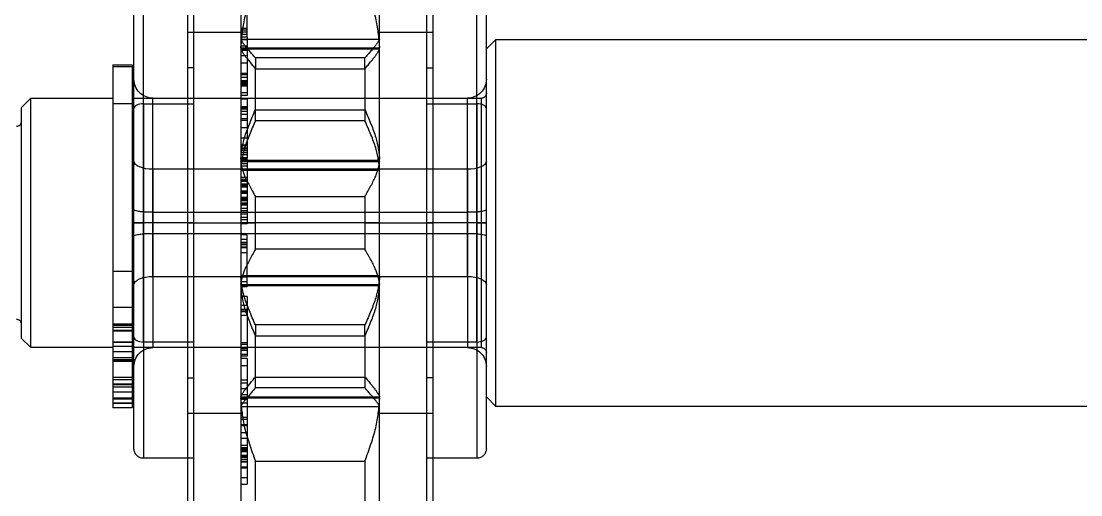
# Model space of a CAD drawing. Header units: metres. Extents: x 0 to 63075, y 0 to 44550.
# Drawn here: x 40143.4 to 40198.4, y 16330.5 to 16355 of the extents above; entities that cross this region are included whole.
import ezdxf

# ---------------------------------------------------------------- set-up
doc = ezdxf.new("R2010")
doc.units = ezdxf.units.M
doc.header["$LTSCALE"] = 75
doc.linetypes.add('HIDDEN2', pattern=[4.7625, 3.175, -1.5875])
doc.layers.add('SDM', color=7, linetype='Continuous')
doc.layers.add('ST1', color=7, linetype='HIDDEN2')

# ---------------------------------------------------------------- blocks, each defined once
blk = doc.blocks.new('A$Cb88ac2a3')
at = {"layer": 'ST1'}
for p, q in [((296.625, 1423.984), (296.625, 1394.546)), ((309.375, 1423.984), (309.375, 1394.546)), ((296.944, 1396.401), (296.944, 1420.32)), ((309.056, 1420.32), (309.056, 1396.401)), ((299.395, 1413.474), (299.395, 1419.111)), ((306.605, 1419.111), (306.605, 1413.474)), ((294.344, 1404.44), (294.344, 1416.655)), ((294.344, 1398.256), (294.344, 1416.655)), ((311.656, 1404.44), (311.656, 1416.655)), ((311.656, 1398.256), (311.656, 1416.655)), ((293.855, 1398.503), (293.855, 1416.166)), ((306.27, 1414.529), (306.27, 1415.929)), ((312.145, 1398.503), (312.145, 1416.166)), ((299.395, 1414.334), (296.625, 1414.334)), ((306.27, 1414.529), (306.605, 1414.529)), ((306.27, 1414.082), (306.27, 1414.529)), ((306.27, 1414.445), (306.605, 1414.445)), ((306.27, 1414.34), (306.605, 1414.34)), ((306.27, 1414.213), (306.605, 1414.213)), ((306.27, 1414.082), (306.605, 1414.082)), ((306.27, 1414.082), (306.27, 1413.38)), ((309.375, 1414.334), (306.605, 1414.334)), ((293.355, 1413.965), (92.645, 1413.965)), ((293.355, 1394.915), (293.355, 1413.965)), ((293.855, 1413.465), (293.355, 1413.965)), ((306.605, 1413.969), (299.395, 1413.969)), ((299.395, 1413.526), (299.395, 1413.596)), ((299.395, 1413.596), (299.395, 1413.526)), ((306.605, 1413.526), (299.395, 1413.526)), ((306.27, 1413.934), (306.605, 1413.934)), ((306.27, 1413.618), (306.605, 1413.618)), ((306.605, 1413.596), (306.605, 1413.526)), ((306.605, 1413.526), (306.605, 1413.596)), ((306.605, 1413.474), (299.395, 1413.474)), ((299.395, 1413.466), (299.395, 1413.474)), ((299.395, 1407.225), (299.395, 1413.466)), ((300.157, 1412.439), (300.157, 1413.005)), ((300.157, 1413.005), (305.843, 1413.005)), ((305.843, 1413.005), (305.843, 1412.439)), ((306.27, 1413.487), (306.605, 1413.487)), ((306.27, 1413.38), (306.27, 1411.05)), ((306.27, 1413.38), (306.605, 1413.38)), ((306.27, 1413.101), (306.605, 1413.101)), ((306.605, 1413.474), (306.605, 1413.466)), ((306.605, 1413.466), (306.605, 1407.225)), ((296.944, 1412.479), (296.625, 1412.479)), ((300.157, 1412.439), (300.157, 1409.734)), ((305.843, 1412.439), (300.157, 1412.439)), ((305.843, 1409.734), (305.843, 1412.439)), ((306.27, 1412.72), (306.605, 1412.72)), ((309.056, 1412.479), (309.375, 1412.479)), ((312.245, 1412.64), (312.245, 1412.563)), ((313.245, 1412.64), (312.245, 1412.64)), ((312.245, 1412.563), (312.245, 1397.32)), ((313.245, 1412.563), (312.245, 1412.563)), ((313.245, 1412.64), (313.245, 1412.563)), ((313.245, 1412.563), (313.245, 1397.32)), ((306.27, 1412.194), (306.605, 1412.194)), ((306.27, 1412.115), (306.605, 1412.115)), ((306.27, 1411.984), (306.605, 1411.984)), ((306.27, 1411.812), (306.605, 1411.812)), ((306.27, 1411.738), (306.605, 1411.738)), ((306.27, 1411.668), (306.605, 1411.668)), ((306.27, 1411.611), (306.605, 1411.611)), ((306.27, 1411.538), (306.605, 1411.538)), ((312.145, 1410.915), (294.105, 1410.915)), ((294.105, 1397.982), (294.105, 1410.898)), ((294.105, 1398.012), (294.105, 1410.868)), ((311.168, 1410.915), (294.832, 1410.915)), ((294.832, 1403.876), (294.832, 1410.911)), ((294.832, 1401.661), (294.832, 1410.894)), ((306.27, 1411.181), (306.605, 1411.181)), ((306.27, 1411.05), (306.605, 1411.05)), ((306.27, 1410.853), (306.27, 1410.227)), ((306.27, 1410.853), (306.605, 1410.853)), ((311.168, 1403.876), (311.168, 1410.911)), ((311.168, 1401.661), (311.168, 1410.894)), ((317.5, 1410.915), (313.245, 1410.915)), ((317.5, 1397.965), (317.5, 1410.915)), ((318, 1410.415), (317.5, 1410.915)), ((296.944, 1410.624), (294.344, 1410.624)), ((294.344, 1410.624), (294.344, 1392.225)), ((305.843, 1410.307), (300.157, 1410.307)), ((306.27, 1410.456), (306.605, 1410.456)), ((306.27, 1410.389), (306.605, 1410.389)), ((306.27, 1410.338), (306.605, 1410.338)), ((306.27, 1410.227), (306.27, 1409.833)), ((306.27, 1410.227), (306.605, 1410.227)), ((311.656, 1410.624), (309.056, 1410.624)), ((311.656, 1410.624), (311.656, 1392.225)), ((313.245, 1410.64), (312.145, 1410.64)), ((313.245, 1410.64), (312.245, 1410.64)), ((318, 1410.415), (318, 1398.465)), ((300.157, 1409.734), (305.843, 1409.734)), ((306.27, 1410.064), (306.605, 1410.064)), ((306.27, 1409.833), (306.27, 1408.259)), ((306.27, 1409.833), (306.605, 1409.833)), ((306.27, 1409.756), (306.605, 1409.756)), ((306.27, 1409.364), (306.605, 1409.364)), ((306.27, 1408.835), (306.605, 1408.835)), ((306.27, 1408.474), (306.605, 1408.474)), ((306.27, 1408.441), (306.605, 1408.441)), ((306.27, 1408.315), (306.605, 1408.315)), ((306.27, 1408.259), (306.605, 1408.259)), ((306.27, 1408.259), (306.27, 1407.813)), ((306.27, 1408.175), (306.605, 1408.175)), ((306.27, 1408.072), (306.605, 1408.072)), ((306.605, 1407.688), (299.395, 1407.688)), ((299.395, 1407.605), (299.395, 1407.633)), ((306.605, 1407.633), (299.395, 1407.633)), ((299.395, 1407.633), (299.395, 1407.605)), ((306.27, 1407.976), (306.605, 1407.976)), ((306.27, 1407.775), (306.27, 1407.813)), ((306.27, 1407.813), (306.605, 1407.813)), ((306.27, 1407.775), (306.605, 1407.775)), ((306.27, 1407.732), (306.27, 1407.775)), ((306.27, 1407.732), (306.27, 1407.502)), ((306.605, 1407.732), (306.27, 1407.732)), ((306.27, 1407.502), (306.605, 1407.502)), ((306.27, 1407.502), (306.27, 1404.385)), ((306.605, 1407.633), (306.605, 1407.605)), ((306.605, 1407.605), (306.605, 1407.633)), ((294.832, 1407.219), (311.168, 1407.219)), ((294.832, 1407.219), (294.832, 1397.986)), ((299.395, 1407.176), (299.395, 1407.225)), ((306.605, 1407.176), (299.395, 1407.176)), ((299.395, 1401.192), (299.395, 1407.176)), ((306.605, 1407.397), (306.27, 1407.397)), ((306.27, 1407.213), (306.605, 1407.213)), ((306.605, 1407.225), (306.605, 1407.176)), ((306.605, 1407.176), (306.605, 1401.192)), ((311.168, 1407.219), (311.168, 1397.986)), ((306.27, 1406.789), (306.605, 1406.789)), ((306.27, 1406.694), (306.605, 1406.694)), ((306.27, 1406.637), (306.605, 1406.637)), ((306.27, 1406.615), (306.605, 1406.615)), ((306.27, 1406.593), (306.605, 1406.593)), ((306.27, 1406.445), (306.605, 1406.445)), ((306.27, 1406.401), (306.605, 1406.401)), ((306.27, 1406.362), (306.605, 1406.362)), ((300.157, 1405.812), (300.157, 1404.44)), ((305.843, 1405.812), (300.157, 1405.812)), ((305.843, 1404.44), (305.843, 1405.812)), ((306.27, 1406.287), (306.605, 1406.287)), ((306.27, 1406.093), (306.605, 1406.093)), ((306.27, 1406.064), (306.605, 1406.064)), ((306.27, 1406.009), (306.605, 1406.009)), ((306.27, 1405.96), (306.605, 1405.96)), ((306.27, 1405.754), (306.605, 1405.754)), ((306.27, 1405.738), (306.605, 1405.738)), ((306.27, 1405.737), (306.605, 1405.737)), ((306.27, 1405.736), (306.605, 1405.736)), ((306.27, 1405.721), (306.605, 1405.721)), ((306.27, 1405.659), (306.605, 1405.659)), ((306.27, 1405.577), (306.605, 1405.577)), ((306.27, 1405.455), (306.605, 1405.455)), ((306.27, 1405.426), (306.605, 1405.426)), ((306.27, 1405.426), (306.605, 1405.426)), ((306.27, 1405.424), (306.605, 1405.424)), ((306.27, 1405.359), (306.605, 1405.359)), ((294.832, 1405.004), (294.832, 1397.969)), ((311.168, 1405.004), (294.832, 1405.004)), ((306.27, 1405.18), (306.605, 1405.18)), ((306.27, 1405.06), (306.605, 1405.06)), ((306.605, 1404.904), (306.27, 1404.904)), ((306.27, 1404.72), (306.605, 1404.72)), ((311.168, 1405.004), (311.168, 1397.969)), ((293.855, 1404.44), (294.344, 1404.44)), ((294.344, 1404.44), (293.855, 1404.44)), ((294.344, 1404.44), (296.944, 1404.44)), ((294.344, 1404.44), (294.344, 1392.225)), ((299.395, 1404.44), (296.625, 1404.44)), ((296.944, 1404.44), (296.625, 1404.44)), ((299.395, 1404.44), (300.157, 1404.44)), ((300.157, 1404.44), (299.395, 1404.44)), ((300.157, 1404.44), (305.843, 1404.44)), ((300.157, 1404.44), (300.157, 1403.068)), ((305.843, 1403.068), (305.843, 1404.44)), ((305.843, 1404.44), (306.605, 1404.44)), ((306.605, 1404.44), (305.843, 1404.44)), ((306.605, 1404.616), (306.27, 1404.616)), ((306.27, 1404.385), (306.605, 1404.385)), ((309.375, 1404.44), (306.605, 1404.44)), ((309.056, 1404.44), (309.375, 1404.44)), ((309.056, 1404.44), (311.656, 1404.44)), ((311.656, 1404.44), (312.145, 1404.44)), ((312.145, 1404.44), (311.656, 1404.44)), ((311.656, 1404.44), (311.656, 1392.225)), ((294.832, 1403.876), (311.168, 1403.876)), ((306.27, 1403.425), (306.27, 1403.825)), ((306.27, 1403.825), (306.605, 1403.825)), ((300.157, 1403.068), (305.843, 1403.068)), ((306.27, 1403.574), (306.605, 1403.574)), ((306.27, 1403.343), (306.27, 1403.425)), ((306.27, 1403.425), (306.605, 1403.425)), ((306.27, 1403.343), (306.605, 1403.343)), ((306.27, 1403.14), (306.27, 1403.343)), ((306.27, 1403.302), (306.605, 1403.302)), ((306.27, 1403.174), (306.605, 1403.174)), ((306.27, 1401.871), (306.27, 1403.14)), ((306.27, 1403.14), (306.605, 1403.14)), ((306.27, 1402.89), (306.605, 1402.89)), ((311.168, 1401.661), (294.832, 1401.661)), ((306.605, 1401.704), (299.395, 1401.704)), ((306.27, 1401.374), (306.27, 1401.871)), ((306.27, 1401.62), (306.605, 1401.62)), ((312.245, 1401.924), (313.245, 1401.924)), ((299.395, 1401.247), (299.395, 1401.275)), ((299.395, 1401.275), (299.395, 1401.247)), ((306.605, 1401.247), (299.395, 1401.247)), ((306.605, 1401.192), (299.395, 1401.192)), ((299.395, 1401.141), (299.395, 1401.192)), ((299.395, 1394.916), (299.395, 1401.141)), ((306.27, 1401.374), (306.605, 1401.374)), ((306.27, 1401.123), (306.27, 1401.374)), ((306.27, 1401.123), (306.605, 1401.123)), ((306.605, 1401.275), (306.605, 1401.247)), ((306.605, 1401.247), (306.605, 1401.275)), ((306.605, 1401.192), (306.605, 1401.141)), ((306.605, 1401.141), (306.605, 1394.916)), ((306.27, 1400.623), (306.27, 1398.217)), ((306.27, 1400.623), (306.605, 1400.623)), ((306.27, 1400.145), (306.605, 1400.145)), ((306.27, 1399.936), (306.605, 1399.936)), ((306.27, 1399.915), (306.605, 1399.915)), ((306.27, 1399.831), (306.605, 1399.831)), ((312.245, 1400.05), (313.245, 1400.05)), ((306.27, 1399.627), (306.605, 1399.627)), ((300.157, 1398.573), (300.157, 1399.146)), ((300.157, 1399.146), (305.843, 1399.146)), ((305.843, 1399.146), (305.843, 1398.573)), ((312.245, 1399.177), (313.245, 1399.177)), ((313.245, 1399.13), (312.245, 1399.13)), ((312.245, 1399.013), (313.245, 1399.013)), ((312.245, 1398.853), (313.245, 1398.853)), ((312.245, 1398.813), (313.245, 1398.813)), ((293.855, 1392.714), (293.855, 1398.503)), ((294.344, 1398.256), (296.944, 1398.256)), ((300.157, 1398.573), (300.157, 1395.875)), ((305.843, 1398.573), (300.157, 1398.573)), ((305.843, 1395.875), (305.843, 1398.573)), ((306.27, 1398.217), (306.605, 1398.217)), ((306.27, 1398.217), (306.27, 1398.133)), ((306.27, 1398.133), (306.605, 1398.133)), ((306.27, 1398.133), (306.27, 1397.903)), ((309.056, 1398.256), (311.656, 1398.256)), ((312.145, 1392.714), (312.145, 1398.503)), ((312.145, 1398.24), (313.245, 1398.24)), ((312.245, 1398.242), (313.245, 1398.242)), ((312.245, 1398.24), (313.245, 1398.24)), ((317.5, 1397.965), (318, 1398.465)), ((294.105, 1397.965), (312.145, 1397.965)), ((294.832, 1397.965), (311.168, 1397.965)), ((306.27, 1397.903), (306.605, 1397.903)), ((306.27, 1397.903), (306.27, 1397.818)), ((306.27, 1397.818), (306.605, 1397.818)), ((306.27, 1397.818), (306.27, 1397.614)), ((306.27, 1397.614), (306.27, 1397.53)), ((306.27, 1397.614), (306.605, 1397.614)), ((312.245, 1398.019), (313.245, 1398.019)), ((313.245, 1397.763), (312.245, 1397.763)), ((313.245, 1397.965), (317.5, 1397.965)), ((306.27, 1397.53), (306.605, 1397.53)), ((306.27, 1397.399), (306.27, 1397.021)), ((306.27, 1397.399), (306.605, 1397.399)), ((306.27, 1397.021), (306.605, 1397.021)), ((306.27, 1397.021), (306.27, 1396.114)), ((312.245, 1397.43), (313.245, 1397.43)), ((313.245, 1397.354), (312.245, 1397.354)), ((312.245, 1397.32), (313.245, 1397.32)), ((312.245, 1397.32), (312.245, 1396.409)), ((312.245, 1397.238), (313.245, 1397.238)), ((313.245, 1397.32), (313.245, 1396.409)), ((296.625, 1396.401), (296.944, 1396.401)), ((296.944, 1388.561), (296.944, 1396.401)), ((305.843, 1396.441), (300.157, 1396.441)), ((306.27, 1396.275), (306.605, 1396.275)), ((306.27, 1396.114), (306.27, 1395.511)), ((306.27, 1396.114), (306.605, 1396.114)), ((309.375, 1396.401), (309.056, 1396.401)), ((309.056, 1396.401), (309.056, 1388.561)), ((312.245, 1396.409), (313.245, 1396.409)), ((312.245, 1396.409), (312.245, 1395.349)), ((312.245, 1396.29), (313.245, 1396.29)), ((312.245, 1396.063), (313.245, 1396.063)), ((312.245, 1396.037), (313.245, 1396.037)), ((312.245, 1395.907), (313.245, 1395.907)), ((313.245, 1396.409), (313.245, 1395.349)), ((293.355, 1394.915), (293.855, 1395.415)), ((306.605, 1395.406), (299.395, 1395.406)), ((299.395, 1395.284), (299.395, 1395.354)), ((306.605, 1395.354), (299.395, 1395.354)), ((299.395, 1395.354), (299.395, 1395.284)), ((300.157, 1395.875), (305.843, 1395.875)), ((306.27, 1395.83), (306.605, 1395.83)), ((306.27, 1395.511), (306.27, 1395.083)), ((306.27, 1395.511), (306.605, 1395.511)), ((306.605, 1395.354), (306.605, 1395.284)), ((306.605, 1395.284), (306.605, 1395.354)), ((312.245, 1395.654), (313.245, 1395.654)), ((92.645, 1394.915), (293.355, 1394.915)), ((299.395, 1394.911), (299.395, 1394.916)), ((306.605, 1394.911), (299.395, 1394.911)), ((299.395, 1389.303), (299.395, 1394.911)), ((306.27, 1395.268), (306.605, 1395.268)), ((306.27, 1395.083), (306.27, 1394.233)), ((306.27, 1395.083), (306.605, 1395.083)), ((306.605, 1394.916), (306.605, 1394.911)), ((306.605, 1394.911), (306.605, 1389.303)), ((312.245, 1395.349), (313.245, 1395.349)), ((312.245, 1395.349), (312.245, 1395.06)), ((312.245, 1395.29), (313.245, 1395.29)), ((312.245, 1395.079), (313.245, 1395.079)), ((312.245, 1395.06), (312.245, 1394.843)), ((312.245, 1395.06), (313.245, 1395.06)), ((312.245, 1394.843), (313.245, 1394.843)), ((313.245, 1395.349), (313.245, 1395.06)), ((313.245, 1395.06), (313.245, 1394.843)), ((296.625, 1394.546), (299.395, 1394.546)), ((296.625, 1394.546), (296.625, 1384.896)), ((306.27, 1394.34), (306.605, 1394.34)), ((306.605, 1394.546), (309.375, 1394.546)), ((309.375, 1394.546), (309.375, 1384.896)), ((306.27, 1394.233), (306.605, 1394.233)), ((306.27, 1394.233), (306.27, 1390.887)), ((306.27, 1393.962), (306.605, 1393.962)), ((306.27, 1393.899), (306.605, 1393.899)), ((306.27, 1393.551), (306.605, 1393.551)), ((306.27, 1393.254), (306.605, 1393.254)), ((306.27, 1392.894), (306.605, 1392.894)), ((306.27, 1392.77), (306.605, 1392.77)), ((306.27, 1392.714), (306.605, 1392.714)), ((306.27, 1392.649), (306.605, 1392.649)), ((306.27, 1392.626), (306.605, 1392.626)), ((294.344, 1392.225), (296.944, 1392.225)), ((300.157, 1392.077), (300.157, 1389.499)), ((305.843, 1392.077), (300.157, 1392.077)), ((305.843, 1389.499), (305.843, 1392.077)), ((306.27, 1392.56), (306.605, 1392.56)), ((306.27, 1392.37), (306.605, 1392.37)), ((306.27, 1392.29), (306.605, 1392.29)), ((306.27, 1392.266), (306.605, 1392.266)), ((306.27, 1392.165), (306.605, 1392.165)), ((306.27, 1392.057), (306.605, 1392.057)), ((309.056, 1392.225), (311.656, 1392.225)), ((306.27, 1392.045), (306.605, 1392.045)), ((306.27, 1392.041), (306.605, 1392.041)), ((306.27, 1392.02), (306.605, 1392.02)), ((306.27, 1391.762), (306.605, 1391.762)), ((306.27, 1391.759), (306.605, 1391.759)), ((306.27, 1391.707), (306.605, 1391.707)), ((306.605, 1391.221), (306.27, 1391.221)), ((306.605, 1390.887), (306.27, 1390.887))]:
    blk.add_line(p, q, dxfattribs=at)
at = {"layer": 'ST1', "flags": 128}
for points in [[(293.855, 1410.377), (293.864, 1410.425), (293.892, 1410.471), (293.937, 1410.514), (293.998, 1410.551), (294.072, 1410.582), (294.157, 1410.605), (294.248, 1410.619), (294.344, 1410.624)], [(311.656, 1410.624), (311.752, 1410.619), (311.843, 1410.605), (311.928, 1410.582), (312.002, 1410.551), (312.063, 1410.514), (312.108, 1410.471), (312.136, 1410.425), (312.145, 1410.377)], [(293.855, 1407.638), (293.874, 1407.556), (293.929, 1407.478), (294.02, 1407.405), (294.141, 1407.342), (294.289, 1407.29), (294.458, 1407.251), (294.642, 1407.227), (294.832, 1407.219)], [(311.168, 1407.219), (311.358, 1407.227), (311.542, 1407.251), (311.711, 1407.29), (311.859, 1407.342), (311.98, 1407.405), (312.071, 1407.478), (312.126, 1407.556), (312.145, 1407.638)], [(294.832, 1401.661), (294.642, 1401.653), (294.458, 1401.629), (294.289, 1401.59), (294.141, 1401.538), (294.02, 1401.475), (293.929, 1401.402), (293.874, 1401.324), (293.855, 1401.242)], [(312.145, 1401.242), (312.126, 1401.324), (312.071, 1401.402), (311.98, 1401.475), (311.859, 1401.538), (311.711, 1401.59), (311.542, 1401.629), (311.358, 1401.653), (311.168, 1401.661)], [(294.344, 1398.256), (294.248, 1398.261), (294.157, 1398.275), (294.072, 1398.298), (293.998, 1398.329), (293.937, 1398.366), (293.892, 1398.409), (293.864, 1398.455), (293.855, 1398.503)], [(312.145, 1398.503), (312.136, 1398.455), (312.108, 1398.409), (312.063, 1398.366), (312.002, 1398.329), (311.928, 1398.298), (311.843, 1398.275), (311.752, 1398.261), (311.656, 1398.256)]]:
    blk.add_lwpolyline(points, dxfattribs=at)
at = {"layer": 'ST1'}
for centre, radius, start, end in [((294.832, 1411.892), 0.977, 180, 270), ((311.168, 1411.892), 0.977, 270, 0), ((294.105, 1411.165), 0.25, 180, 270), ((318.25, 1409.69), 0.25, 180, 270), ((294.59, 1407.871), 2.877, 255.2041, 274.8338), ((311.41, 1407.871), 2.877, 265.1662, 284.7959), ((294.59, 1401.009), 2.877, 85.1662, 104.7959), ((311.41, 1401.009), 2.877, 75.2041, 94.8338), ((318.25, 1399.19), 0.25, 90, 180), ((294.832, 1396.988), 0.977, 90, 180), ((294.105, 1397.715), 0.25, 90, 180), ((311.168, 1396.988), 0.977, 0, 90), ((294.344, 1392.714), 0.489, 180, 270), ((311.656, 1392.714), 0.489, 270, 0)]:
    blk.add_arc(centre, radius, start, end, dxfattribs=at)
for points, knots in [([(299.395, 1413.596), (299.433, 1414.07), (299.508, 1415.018), (299.941, 1416.208), (300.157, 1416.803)], [0, 0, 0, 0, 0.499459, 1, 1, 1, 1]), ([(305.843, 1416.803), (306.059, 1416.208), (306.492, 1415.018), (306.567, 1414.07), (306.605, 1413.596)], [0, 0, 0, 0, 0.500534, 1, 1, 1, 1]), ([(299.395, 1413.964), (299.433, 1413.894), (299.508, 1413.753), (299.941, 1413.254), (300.157, 1413.005)], [0, 0, 0, 0, 0.499459, 1, 1, 1, 1]), ([(305.843, 1413.005), (306.059, 1413.254), (306.492, 1413.753), (306.567, 1413.894), (306.605, 1413.964)], [0, 0, 0, 0, 0.500533, 1, 1, 1, 1]), ([(300.157, 1412.439), (299.941, 1412.699), (299.508, 1413.219), (299.433, 1413.384), (299.395, 1413.466)], [0, 0, 0, 0, 0.500529, 1, 1, 1, 1]), ([(306.605, 1413.466), (306.567, 1413.384), (306.492, 1413.219), (306.059, 1412.699), (305.843, 1412.439)], [0, 0, 0, 0, 0.499464, 1, 1, 1, 1]), ([(300.157, 1410.307), (299.941, 1409.807), (299.508, 1408.807), (299.433, 1408.095), (299.395, 1407.739)], [0, 0, 0, 0, 0.500152, 1, 1, 1, 1]), ([(306.605, 1407.739), (306.567, 1408.094), (306.492, 1408.806), (306.06, 1409.806), (305.843, 1410.307)], [0, 0, 0, 0, 0.499124, 1, 1, 1, 1]), ([(299.395, 1407.225), (299.433, 1407.57), (299.508, 1408.261), (299.941, 1409.243), (300.157, 1409.734)], [0, 0, 0, 0, 0.49948, 1, 1, 1, 1]), ([(305.843, 1409.734), (306.059, 1409.243), (306.492, 1408.261), (306.567, 1407.57), (306.605, 1407.225)], [0, 0, 0, 0, 0.500513, 1, 1, 1, 1]), ([(300.157, 1405.812), (299.941, 1406.192), (299.508, 1406.954), (299.433, 1407.388), (299.395, 1407.605)], [0, 0, 0, 0, 0.500133, 1, 1, 1, 1]), ([(306.605, 1407.605), (306.567, 1407.388), (306.492, 1406.955), (306.06, 1406.193), (305.843, 1405.812)], [0, 0, 0, 0, 0.499098, 1, 1, 1, 1]), ([(299.395, 1401.275), (299.433, 1401.492), (299.508, 1401.925), (299.94, 1402.687), (300.157, 1403.068)], [0, 0, 0, 0, 0.499098, 1, 1, 1, 1]), ([(305.843, 1403.068), (306.059, 1402.688), (306.492, 1401.926), (306.567, 1401.492), (306.605, 1401.275)], [0, 0, 0, 0, 0.500133, 1, 1, 1, 1]), ([(299.395, 1401.655), (299.433, 1401.31), (299.508, 1400.619), (299.941, 1399.637), (300.157, 1399.146)], [0, 0, 0, 0, 0.49948, 1, 1, 1, 1]), ([(305.843, 1399.146), (306.059, 1399.637), (306.492, 1400.619), (306.567, 1401.31), (306.605, 1401.655)], [0, 0, 0, 0, 0.500513, 1, 1, 1, 1]), ([(300.157, 1398.573), (299.941, 1399.073), (299.508, 1400.073), (299.433, 1400.785), (299.395, 1401.141)], [0, 0, 0, 0, 0.500152, 1, 1, 1, 1]), ([(306.605, 1401.141), (306.567, 1400.786), (306.492, 1400.074), (306.06, 1399.074), (305.843, 1398.573)], [0, 0, 0, 0, 0.499124, 1, 1, 1, 1]), ([(300.157, 1396.441), (299.941, 1396.181), (299.508, 1395.661), (299.433, 1395.496), (299.395, 1395.414)], [0, 0, 0, 0, 0.500529, 1, 1, 1, 1]), ([(306.605, 1395.414), (306.567, 1395.496), (306.492, 1395.661), (306.059, 1396.181), (305.843, 1396.441)], [0, 0, 0, 0, 0.499464, 1, 1, 1, 1]), ([(299.395, 1394.916), (299.433, 1394.986), (299.508, 1395.127), (299.941, 1395.626), (300.157, 1395.875)], [0, 0, 0, 0, 0.499459, 1, 1, 1, 1]), ([(305.843, 1395.875), (306.059, 1395.626), (306.492, 1395.127), (306.567, 1394.986), (306.605, 1394.916)], [0, 0, 0, 0, 0.500534, 1, 1, 1, 1]), ([(300.157, 1392.077), (299.941, 1392.672), (299.508, 1393.862), (299.433, 1394.81), (299.395, 1395.284)], [0, 0, 0, 0, 0.500534, 1, 1, 1, 1]), ([(306.605, 1395.284), (306.567, 1394.81), (306.492, 1393.862), (306.059, 1392.672), (305.843, 1392.077)], [0, 0, 0, 0, 0.499459, 1, 1, 1, 1])]:
    blk.add_open_spline(points, degree=3, knots=knots, dxfattribs=at)

msp = doc.modelspace()

# ---------------------------------------------------------------- block references
at = {"layer": 'SDM', "xscale": -1}
msp.add_blockref('A$Cb88ac2a3', (40461.386, 14940.137), dxfattribs=at)

doc.saveas('drawing.dxf')
